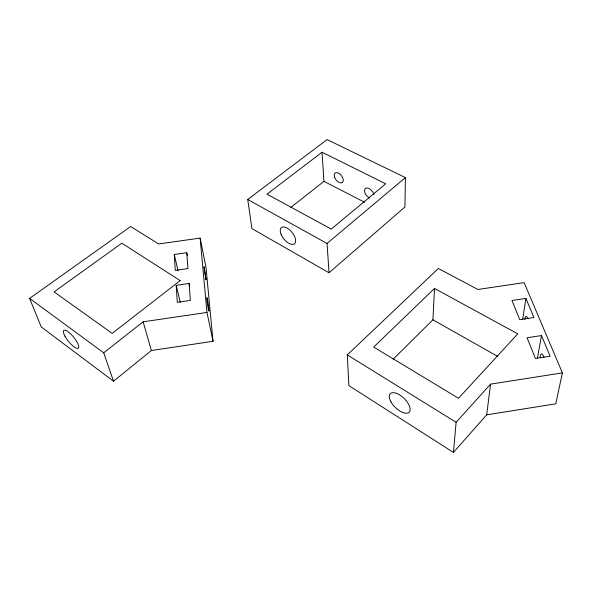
<?xml version="1.0" encoding="UTF-8"?>
<svg xmlns="http://www.w3.org/2000/svg" width="592" height="592" viewBox="0 0 592 592"><rect width="100%" height="100%" fill="white"/><g stroke="black" fill="none" stroke-linecap="round" stroke-linejoin="round"><path stroke-width="0.89" d="M405.402 177.607L404.935 207L329.019 272.764L251.94 228.616L247.722 199.489L327.095 139.579L405.402 177.607L327.065 243.46L329.019 272.764M393.169 359.181L432.922 319.806L434.498 288.452L517.771 333.851L458.497 398.275L373.678 347.053L434.498 288.452M453.457 452.421L456.099 422.281L490.576 384.134L562.4 372.886L524.135 282.613L477.87 289.481L438.376 268.487L347.304 354.889L348.873 385.621L453.457 452.421L486.676 414.822L490.576 384.134M522.677 319.251L525.903 298.398L511.999 300.484L519.739 319.665L533.91 317.519L525.903 298.398M537.418 358.064L541.465 335.56L527.05 337.766L535.405 358.449L550.101 356.169L541.465 335.56M562.4 372.886L555.777 403.825L486.676 414.822M113.523 381.226L151.382 350.508L213.039 341.295L205.972 267.17L200.126 238.11L158.626 243.948L130.662 226.507L29.6 298.383L41.277 326.984L113.523 381.226L103.704 352.81L29.6 298.383M103.704 352.81L143.138 321.819L206.963 312.435L213.039 341.295M290.805 207.444L323.95 181.352L322.033 152.24L385.703 183.801L331.261 229.082L267.007 194.176L322.033 152.24M189.092 283.472L190.387 300.41L177.267 302.32L176.209 285.337L189.092 283.472L189.699 286.158M186.754 252.717L187.96 268.576L175.269 270.396L174.27 254.486L186.754 252.717L187.338 255.404M323.95 181.352L364.65 202.286M247.722 199.489L327.065 243.46M432.922 319.806L497.82 356.48M347.304 354.889L456.099 422.281M143.138 321.819L151.382 350.508M176.209 285.337L180.257 302.32M174.27 254.486L178.022 270.618M200.126 238.11L206.963 312.435M369.667 198.054A6.098 3.589 50.9 0 1 364.591 191.438A6.098 3.589 50.9 0 1 368.328 188.234A6.098 3.589 50.9 0 1 373.87 194.45M524.934 319.288A7.578 2.102 80.6 0 1 528.108 318.814M540.17 357.827A7.896 2.25 79.8 0 1 544.004 357.413M206.038 279.306L205.979 279.779L204.018 266.711L206.038 279.306M180.168 280.593L112.199 333.4L54.087 291.863L121.819 243.201L180.168 280.593M390.994 401.938A13.253 6.305 44.3 0 0 409.065 412.321A13.253 6.305 44.3 0 0 399.06 394.568A13.253 6.305 44.3 0 0 390.994 401.938M281.022 234.203A10.404 5.261 51.1 0 0 294.35 243.889A10.404 5.261 51.1 0 0 288.504 228.963A10.404 5.261 51.1 0 0 281.022 234.203M334.532 177.186A5.994 3.441 52.2 0 0 342.391 182.521A5.994 3.441 52.2 0 0 339.29 173.597A5.994 3.441 52.2 0 0 334.532 177.186M64.972 336.226A11.477 3.33 50.8 0 0 78.196 348.251A11.477 3.33 50.8 0 0 70.056 333.333A11.477 3.33 50.8 0 0 64.972 336.226M207.082 300.906A6.815 0.377 81.6 0 0 208.909 311.133A6.815 0.377 81.6 0 0 207.777 301.128A6.815 0.377 81.6 0 0 207.082 300.906"/></g></svg>
